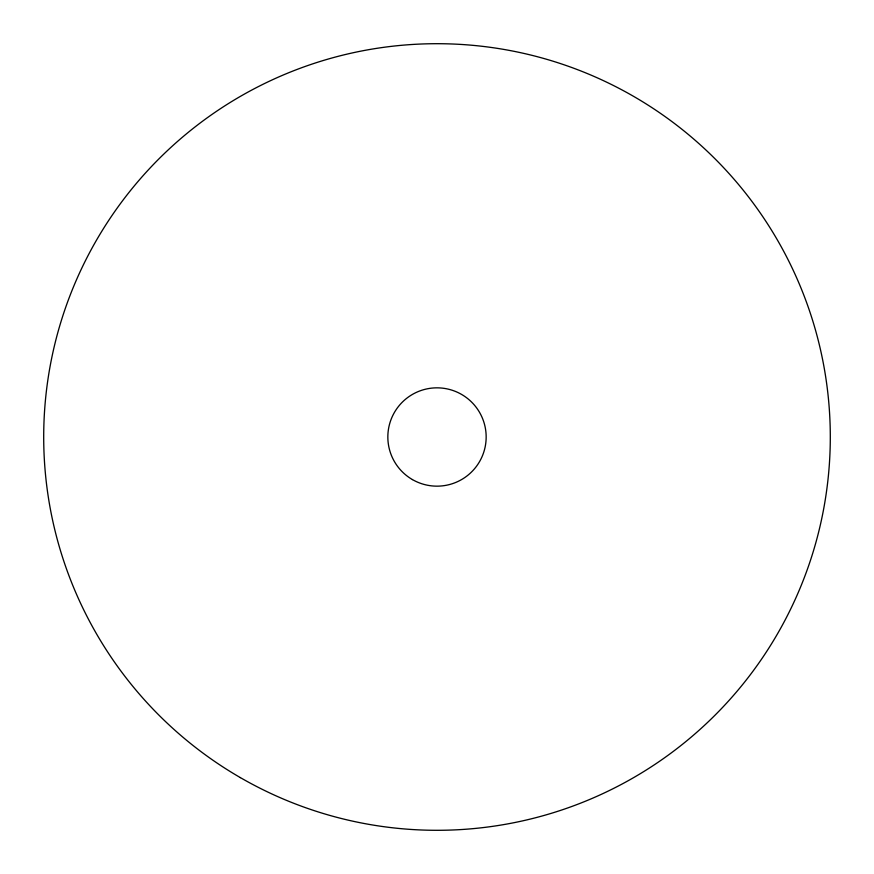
<?xml version="1.0" encoding="UTF-8"?>
<svg xmlns="http://www.w3.org/2000/svg" width="874" height="874" viewBox="0 0 874 874"><rect width="100%" height="100%" fill="white"/><g stroke="black" fill="none" stroke-linecap="round" stroke-linejoin="round"><path stroke-width="1.31" d="M240.35 777.609A393.3 393.3 0 0 0 830.3 437A393.3 393.3 0 0 0 240.35 96.391A393.3 393.3 0 0 0 240.35 777.609M412.419 479.575A49.163 49.163 0 0 0 486.163 437A49.163 49.163 0 0 0 412.419 394.425A49.163 49.163 0 0 0 412.419 479.575"/></g></svg>
